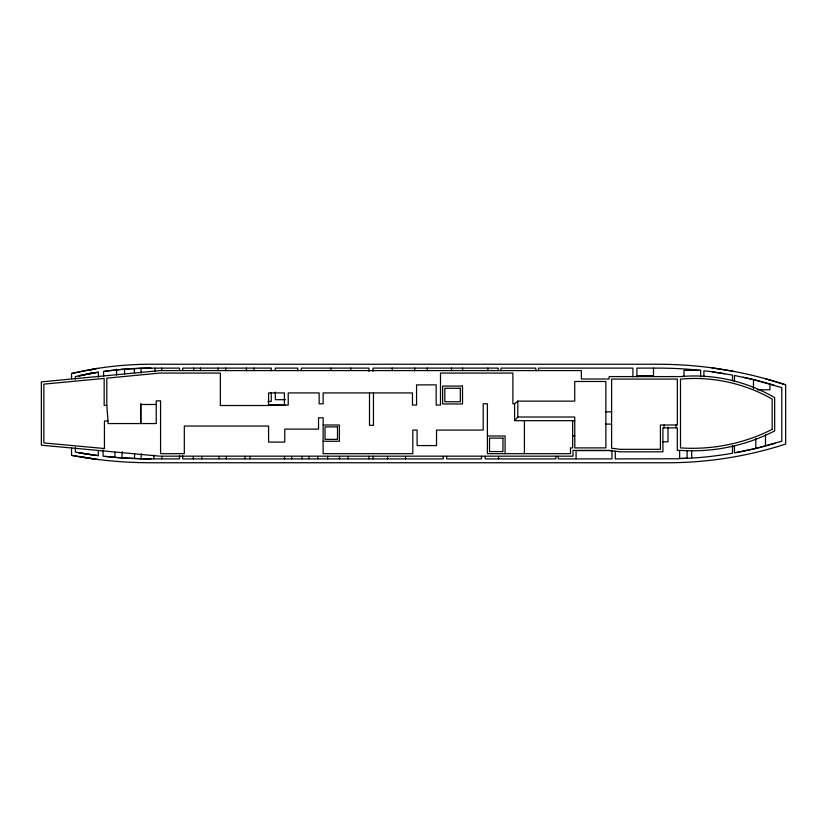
<?xml version="1.0" encoding="UTF-8"?>
<svg xmlns="http://www.w3.org/2000/svg" width="827" height="827" viewBox="0 0 827 827"><rect width="100%" height="100%" fill="white"/><g stroke="black" fill="none" stroke-linecap="round" stroke-linejoin="round"><path stroke-width="1.24" d="M611.608 424.106L611.629 379.076L677.334 379.076L677.334 424.995L660.411 424.995L660.411 449.319L620.033 449.319L611.608 448.203L611.608 424.106L605.881 424.106M134.46 458.561L134.646 453.589M141.097 458.82L141.293 453.806M114.705 457.341L115.139 452.348M121.796 457.941L122.334 451.666M574.724 420.685L514.601 420.685L517.795 417.015L517.795 401.126L574.724 401.126L574.724 381.485L605.881 381.485L605.881 447.893L574.817 447.893L574.724 417.015L517.795 417.015M268.579 405.054L288.23 405.054L288.23 392.928L319.139 392.928L319.139 403.824L323.14 403.824L323.14 392.928L412.477 392.928L412.477 405.044L416.56 405.044L416.56 384.875L436.17 384.875L436.17 405.054L440.491 405.054L440.491 373.08L512.885 373.08L512.885 403.762L514.601 403.762L517.795 401.126M734.469 445.433L734.469 452.896L755.795 448.451L781.794 441.215L781.794 387.636L753.48 379.603L734.469 375.479L734.469 381.609M90.081 370.145L95.074 368.811M80.881 375.696L92.107 372.688M71.535 378.621L71.535 373.504L97.741 368.366M95.074 372.719L75.391 376.585L75.391 379.148M98.33 372.181L78.854 375.799A341.282 341.282 0 0 1 98.33 372.181L98.33 377.246M179.531 370.372L179.531 368.108L144.343 368.17L124.557 369.121L103.582 371.416L103.582 376.337M700.634 376.75L700.634 370.382L683.991 370.382L683.991 376.595M636.914 375.634L653.495 375.634L653.495 368.108M768.531 379.603L769.927 380.007M757.284 389.765L769.927 389.765L769.927 384.017M285.532 399.679L275.339 399.679L275.339 392.101M267.876 401.426L271.256 401.426L271.256 392.463M156.251 404.475L140.611 404.475L140.611 423.558M268.744 405.22L285.532 405.22M107.996 421.015L106.797 405.447L104.171 405.447L104.171 378.394L43.841 384.142L43.841 442.921L104.44 448.534L104.44 421.015L107.996 421.015L107.996 423.558L156.251 423.558L156.251 400.847L160.572 400.847L160.572 453.682L184.318 453.682L184.318 426.05L268.579 426.05L268.579 442.083L284.767 442.083L284.767 429.11L318.529 429.11L318.529 417.78L323.14 417.78L323.14 453.682L412.807 453.682L412.807 430.071L417.097 430.071L417.097 445.577L436.532 445.577L436.532 430.071L483.195 430.071L483.195 403.762L487.403 403.762L487.403 453.682L570.496 453.682L570.496 447.893L572.666 447.893L572.666 420.685M605.881 411.815L611.629 411.815M323.14 424.995L339.39 424.995L339.39 441.256L323.14 441.256M572.666 435.86L574.817 435.86M487.403 435.994L505.09 435.994L505.09 453.682M662.975 441.773L668.02 441.773L668.02 427.094M611.959 450.601L576.078 450.601L576.078 458.892M103.096 449.971L103.096 456.194L117.992 457.62L144.343 458.851L179.531 458.892L179.531 455.77M98.31 450.849L98.31 455.636L85.243 453.796L75.391 452.131L75.391 447.283M97.834 459.461L71.535 455.357L71.535 447.676M711.809 367.839L733.208 371.282M712.388 371.83L724.545 373.69M93.255 454.964L78.741 452.731A425.905 425.905 0 0 0 98.299 455.636M78.772 456.432L93.255 458.851M764.892 378.559L785.65 384.813L785.65 444.058A384.152 384.152 0 0 1 667.265 462.758L150.938 462.758A429.689 429.689 0 0 1 71.535 455.357M141.035 368.263L141.179 373.111M134.325 368.46L134.47 373.349M765.492 434.63L765.492 445.991M755.795 438.382L755.795 448.451M753.48 379.603L753.48 388.494M732.495 380.73L732.495 375.076L711.292 371.664L703.911 370.775L703.911 376.936M732.495 445.629L732.495 453.227L726.592 454.24A380.296 380.296 0 0 1 697.027 457.734L677.199 458.768L615.288 458.892L615.288 451.346M691.672 450.725L691.672 458.086M687.113 450.777L687.113 458.375L679.649 458.375L679.649 450.777M675.938 424.995L675.938 427.859M664.122 424.995L664.122 427.859M636.914 376.874L636.914 368.108L657.744 368.108A404.165 404.165 0 0 1 700.634 370.382M632.924 376.874L632.924 368.108L538.542 368.108L538.542 370.599M611.959 450.084L611.959 458.892L558.266 458.892L558.266 456.39M555.94 456.401L555.94 458.892L485.18 458.892L485.18 456.401M535.813 370.651L535.813 368.108L500.924 368.108L500.924 370.61M524.411 420.685L524.411 453.682M514.601 403.762L514.601 420.685M498.526 456.514L498.526 458.892M498.185 370.517L498.185 368.108L373.008 368.108L373.008 371.364M487.93 368.108L487.93 370.579M481.5 456.328L481.5 458.892L446.528 458.892L446.528 456.328M462.562 368.108L462.562 370.579M451.511 368.108L451.511 370.558M443.324 456.318L443.324 458.892L182.746 458.892L182.746 455.77M427.373 368.108L427.373 370.558M414.637 368.108L414.637 370.641M405.55 456.525L405.55 458.892M392.174 368.108L392.174 370.641M387.563 456.556L387.563 458.892M373.453 392.928L373.453 425.326L369.504 425.326L369.504 392.928M373.008 456.339L373.008 458.892M368.935 371.364L368.935 368.108L301.297 368.108L301.297 370.641M368.935 456.339L368.935 458.892M350.658 368.108L350.658 370.444M348.084 456.421L348.084 458.892M339.483 456.421L339.483 458.892M331.048 368.108L331.048 370.444M327.595 456.421L327.595 458.892M317.661 456.421L317.661 458.892M309.029 456.514L309.029 458.892M301.896 456.514L301.896 458.892M297.792 370.63L297.792 368.108L275.339 368.108L275.339 370.63M291.662 456.514L291.662 458.892M284.405 405.054L284.405 392.928L268.579 392.928L268.579 405.509L220.354 405.509L220.354 373.08L159.993 373.08L106.797 378.146L106.797 405.447M284.529 456.514L284.529 458.892M271.256 370.672L271.256 368.108L182.746 368.108L182.746 370.372M254.106 368.108L254.106 370.63M249.971 456.411L249.971 458.892M246.467 368.108L246.467 370.63M245.019 456.339L245.019 458.892M226.36 456.432L226.36 458.892M225.699 368.108L225.699 370.599M219.062 456.432L219.062 458.892M218.225 368.108L218.225 370.599M201.674 456.494L201.674 458.892M200.485 368.108L200.485 370.599M193.611 368.108L193.611 370.599M193.363 456.494L193.363 458.892M161.792 456.39L161.792 458.892M161.627 368.108L161.627 370.537M155.094 368.108L155.094 371.747M153.884 455.139L153.884 458.892M140.952 403.493L140.952 423.424M124.557 369.121L124.557 374.104M116.545 369.121L116.545 375.024M785.65 384.813A407.866 407.866 0 0 0 657.775 364.242L150.938 364.242A345.138 345.138 0 0 0 71.535 373.504M774.982 443.324A380.296 380.296 0 0 1 736.371 452.565M743.018 377.205A404 404 0 0 1 774.196 385.248M150.959 458.892A425.905 425.905 0 0 1 104.864 456.401M104.864 371.23A341.365 341.365 0 0 1 150.959 368.108M772.17 429.358L766.319 432.201A177.112 177.112 0 0 1 680.497 447.893L680.497 379.076L688.664 378.57A157.202 157.202 0 0 1 766.35 395.906L772.17 399.09L772.17 429.358M159.869 370.589L41.35 381.878L41.35 445.184L159.869 456.173L572.987 456.173L572.987 450.384L609.086 450.384L619.868 451.811L662.913 451.811L662.913 427.859L677.323 427.859L677.323 450.384L680.414 450.384A179.511 179.511 0 0 0 774.661 430.908L774.661 397.611A159.694 159.694 0 0 0 680.414 376.585L609.137 376.585L609.137 378.993L581.35 378.993L581.35 370.589L159.869 370.589M462.51 386.075L442.631 386.075L442.631 403.958L462.51 403.958L462.51 386.075M460.319 388.266L444.823 388.266L444.823 401.767L460.319 401.767L460.319 388.266M337.499 426.887L325.032 426.887L325.032 439.364L337.499 439.364L337.499 426.887M502.961 438.114L489.522 438.114L489.522 451.563L502.961 451.563L502.961 438.114"/></g></svg>
